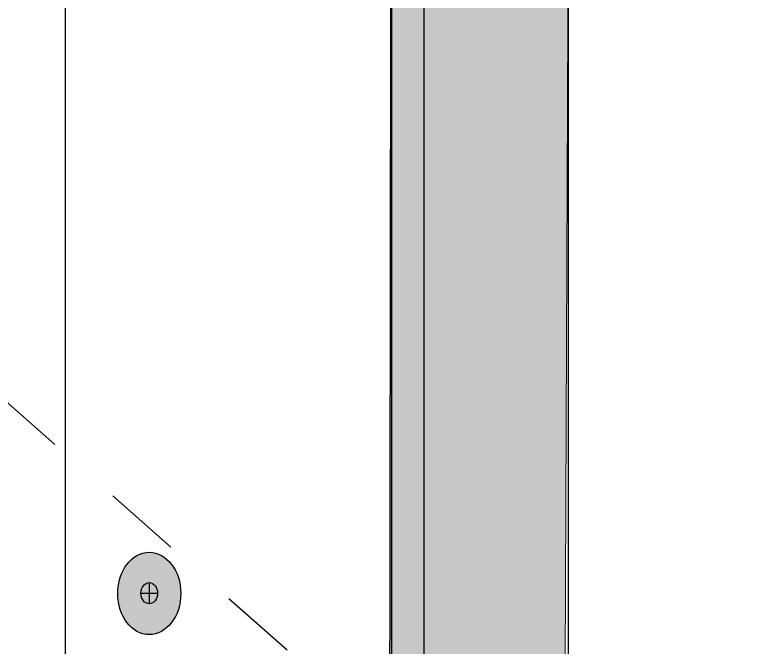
# Model space of a CAD drawing. Header units: inches. Extents: x -17.6 to 82.3, y -15.1 to 23.2.
# Drawn here: x 7.289 to 8.478, y 12.028 to 13.049 of the extents above; entities that cross this region are included whole.
import ezdxf

# ---------------------------------------------------------------- set-up
doc = ezdxf.new("R2010")
doc.units = ezdxf.units.IN
doc.header["$MEASUREMENT"] = 0
doc.linetypes.add('AI-Linetype-15', pattern=[0.25, 0.125, -0.125])
doc.layers.add('G-ANNO-TTLB', color=7, linetype='Continuous', lineweight=0)
doc.layers.add('TYVEK', color=7, linetype='Continuous', lineweight=0)

msp = doc.modelspace()

# ---------------------------------------------------------------- hatches: boundary and pattern name
at = {"layer": 'G-ANNO-TTLB', "true_color": 0xff00ff, "transparency": 33554687}
h = msp.add_hatch(color=6, dxfattribs=at)
edge = h.paths.add_edge_path()
edge.add_spline(control_points=[(24.6253, -11.0625), (24.6253, -11.0625), (-16.0625, -11.0625), (-16.0625, -11.0625), (-16.0625, -11.0625), (-16.0625, 23.0625), (-16.0625, 23.0625), (-16.0625, 23.0625), (24.6253, 23.0625), (24.6253, 23.0625), (24.6253, 23.0625), (24.6253, -11.0625), (24.6253, -11.0625)], knot_values=[0, 0, 0, 0, 1, 1, 1, 2, 2, 2, 3, 3, 3, 4, 4, 4, 4], degree=3, periodic=0)
edge = h.paths.add_edge_path()
edge.add_spline(control_points=[(-15.9375, 22.9375), (-15.9375, 22.9375), (-15.9375, -10.9375), (-15.9375, -10.9375), (-15.9375, -10.9375), (24.5003, -10.9375), (24.5003, -10.9375), (24.5003, -10.9375), (24.5003, 22.9375), (24.5003, 22.9375), (24.5003, 22.9375), (-15.9375, 22.9375), (-15.9375, 22.9375)], knot_values=[0, 0, 0, 0, 1, 1, 1, 2, 2, 2, 3, 3, 3, 4, 4, 4, 4], degree=3, periodic=0)
edge.add_line((-15.9375, 22.9375), (-15.9375, 22.9375))
at = {"layer": 'TYVEK', "true_color": 0x808080, "transparency": 33554559}
h = msp.add_hatch(color=8, dxfattribs=at)
h.dxf.hatch_style = 2
h.paths.add_polyline_path([(8.1772, 12.0003), (7.8939, 11.8393), (7.8972, 14.6207), (8.1873, 14.4627)])
at = {"layer": 'TYVEK', "true_color": 0x003b71, "transparency": 33554687}
h = msp.add_hatch(color=156, dxfattribs=at)
h.dxf.hatch_style = 2
edge = h.paths.add_edge_path()
edge.add_ellipse((7.5059, 12.1152), major_axis=(0, 0.0664), ratio=0.766948, start_angle=0, end_angle=360)

# ---------------------------------------------------------------- linework, layer by layer
at = {"layer": 'G-ANNO-TTLB'}
for points in [[(24.6253, -11.0625), (24.6253, -11.0625), (-16.0625, -11.0625), (-16.0625, -11.0625), (-16.0625, -11.0625), (-16.0625, 23.0625), (-16.0625, 23.0625), (-16.0625, 23.0625), (24.6253, 23.0625), (24.6253, 23.0625), (24.6253, 23.0625), (24.6253, -11.0625), (24.6253, -11.0625)], [(-15.9375, 22.9375), (-15.9375, 22.9375), (-15.9375, -10.9375), (-15.9375, -10.9375), (-15.9375, -10.9375), (24.5003, -10.9375), (24.5003, -10.9375), (24.5003, -10.9375), (24.5003, 22.9375), (24.5003, 22.9375), (24.5003, 22.9375), (-15.9375, 22.9375), (-15.9375, 22.9375)]]:
    msp.add_open_spline(points, degree=3, knots=[0, 0, 0, 0, 1, 1, 1, 2, 2, 2, 3, 3, 3, 4, 4, 4, 4], dxfattribs=at)
at = {"layer": 'TYVEK', "color": 18, "lineweight": 25, "true_color": 0x000000}
for p, q in [((7.3701, 16.4422), (7.3701, 10.5778)), ((7.8975, 11.8308), (7.8975, 14.6265)), ((8.1823, 11.6003), (8.1823, 14.4627))]:
    msp.add_line(p, q, dxfattribs=at)
at = {"layer": 'TYVEK', "color": 2, "lineweight": 25, "true_color": 0xffff00}
msp.add_line((7.949, 14.5976), (7.949, 11.8603), dxfattribs=at)
at = {"layer": 'TYVEK', "color": 18, "linetype": 'AI-Linetype-15', "lineweight": 25, "true_color": 0x000000}
msp.add_line((6.3225, 13.2652), (8.1189, 11.6796), dxfattribs=at)
at = {"layer": 'TYVEK', "color": 252, "lineweight": 25, "true_color": 0x848484}
for p, q in [((7.5059, 12.1327), (7.5059, 12.0985)), ((7.4924, 12.1156), (7.5194, 12.1156))]:
    msp.add_line(p, q, dxfattribs=at)
at = {"layer": 'TYVEK', "color": 18, "lineweight": 25, "true_color": 0x000000}
msp.add_lwpolyline([(7.8969, 11.8305), (7.8969, 14.6278), (10.5799, 13.0775), (10.5799, 9.8235)], dxfattribs=at)
at = {"layer": 'TYVEK'}
msp.add_lwpolyline([(8.1772, 12.0003), (7.8939, 11.8393), (7.8972, 14.6207), (8.1873, 14.4627)], close=True, dxfattribs=at)
at = {"layer": 'TYVEK', "color": 18, "lineweight": 25, "true_color": 0x000000}
msp.add_ellipse((7.5059, 12.1152), major_axis=(0, 0.0664), ratio=0.766948, dxfattribs=at)
at = {"layer": 'TYVEK', "color": 252, "lineweight": 25, "true_color": 0x848484}
msp.add_ellipse((7.5059, 12.1156), major_axis=(0, 0.0171), ratio=0.788846, dxfattribs=at)

doc.saveas('drawing.dxf')
